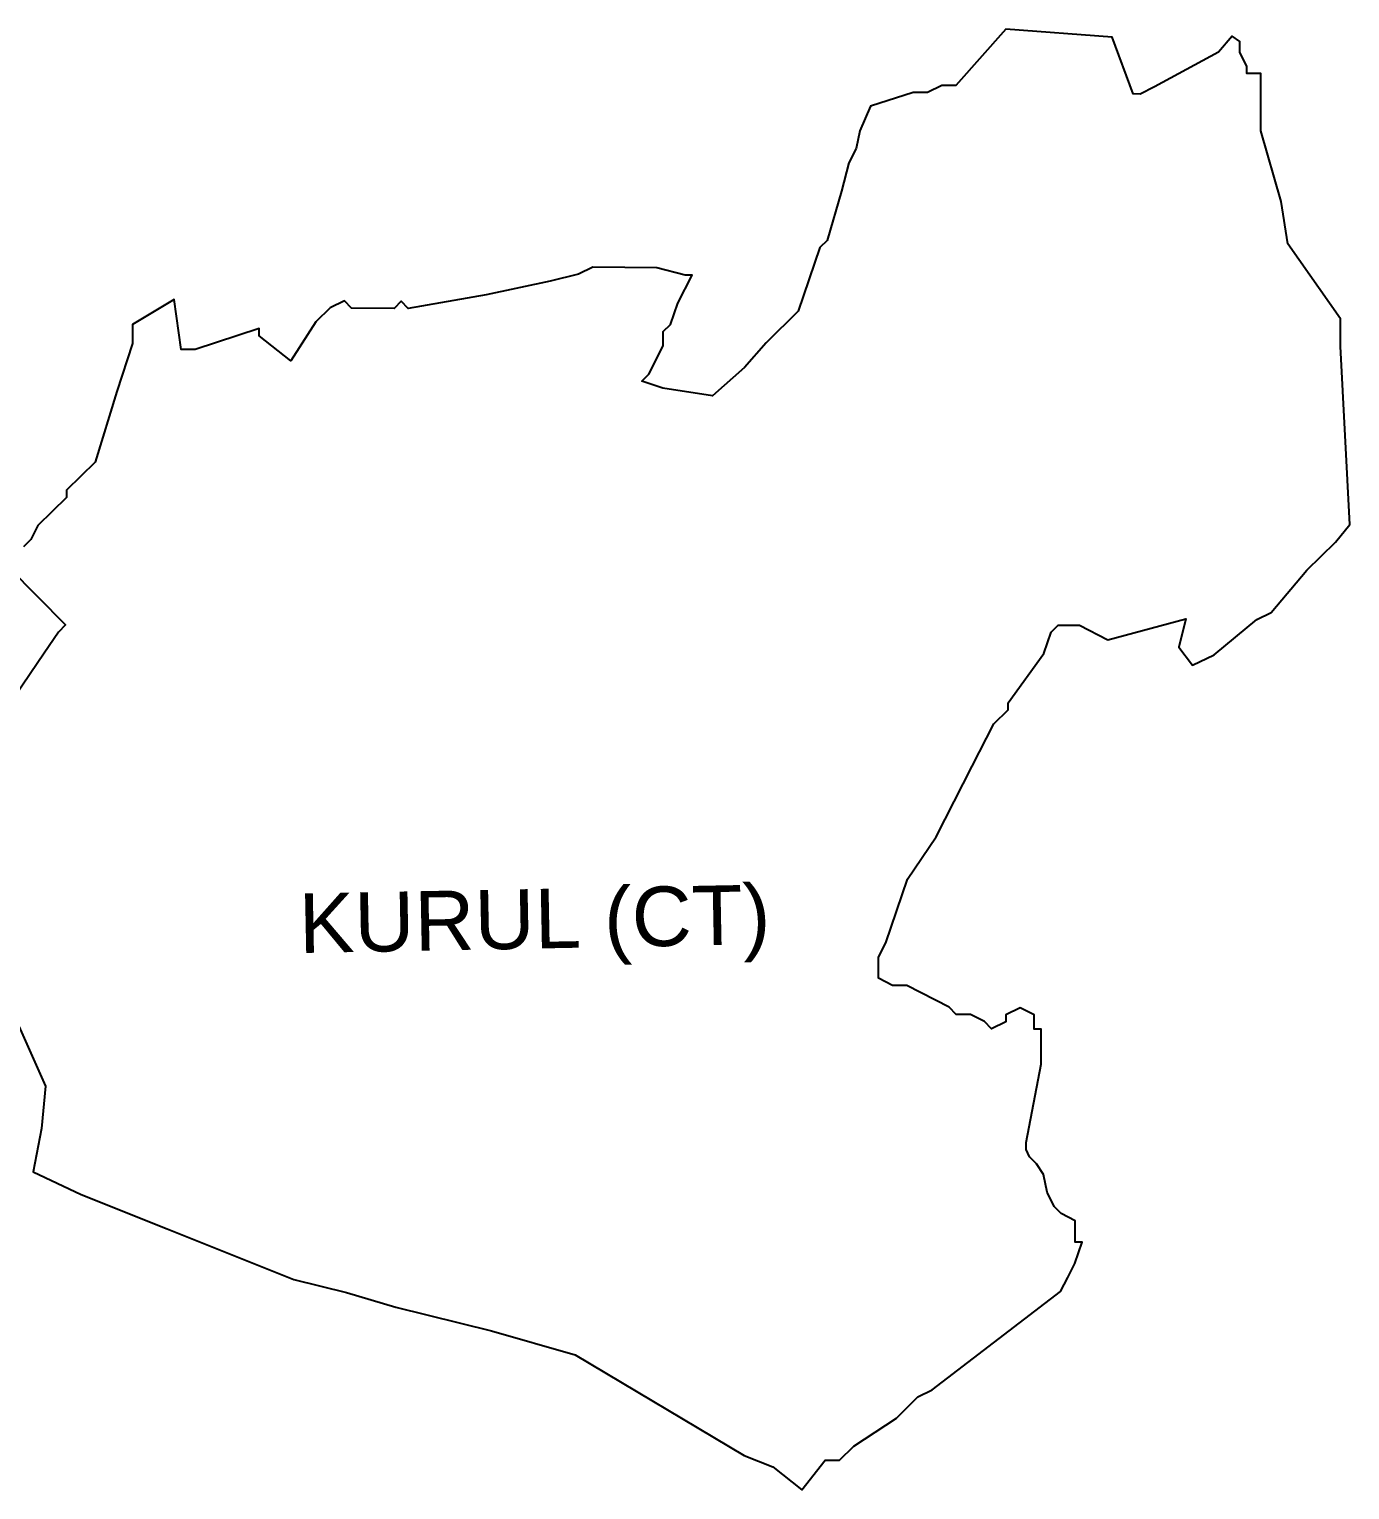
# Model space of a CAD drawing. Header units: metres. Extents: x 274575 to 279396, y 2061411 to 2064248.
# Drawn here: x 276985 to 279396, y 2061581 to 2064248 of the extents above; entities that cross this region are included whole.
import ezdxf

# ---------------------------------------------------------------- set-up
doc = ezdxf.new("R2010")
doc.units = ezdxf.units.M
doc.header["$MEASUREMENT"] = 0
doc.layers.add('VILLAGE BOUNDRY', color=10, linetype='Continuous')
doc.layers.add('VILLAGE NAME', color=250, linetype='Continuous')
doc.styles.get("Standard").update_dxf_attribs({"font": 'simplex.shx'})

msp = doc.modelspace()

# ---------------------------------------------------------------- linework, layer by layer
at = {"layer": 'VILLAGE BOUNDRY'}
for points in [[(276951.9, 2062460.7), (277015.2, 2062318.2), (277008, 2062240.8), (276992.9, 2062161.8), (277080.4, 2062120), (277237.4, 2062057.9), (277468.3, 2061965.4), (277564.6, 2061941.2), (277654.6, 2061914.6), (277829.3, 2061871.3), (277982.2, 2061827.4), (278290.3, 2061643.9), (278342.6, 2061623.3), (278395.8, 2061581.2), (278438.6, 2061635.2), (278464.5, 2061635.2), (278490.5, 2061660.9), (278568.6, 2061712.2), (278607.7, 2061750.7), (278633.7, 2061763.4), (278868, 2061943), (278881.1, 2061968.8), (278894.2, 2061994.6), (278907.5, 2062033.4), (278894.5, 2062033.4), (278894.8, 2062072.2), (278869, 2062085.3), (278856.2, 2062098.4), (278843.4, 2062124.4), (278837.2, 2062156.8), (278824.4, 2062176.3), (278811.5, 2062189.3), (278805.1, 2062202.3), (278805.3, 2062215.3), (278832.4, 2062358.3), (278832.4, 2062396.3), (278832.6, 2062422.2), (278819.7, 2062422.3), (278819.9, 2062448.2), (278794.1, 2062461.3), (278768.1, 2062448.6), (278768, 2062435.6), (278742.1, 2062422.9), (278729.2, 2062435.9), (278703.4, 2062449), (278677.5, 2062449.2), (278664.7, 2062462.2), (278587.3, 2062501.6), (278561.4, 2062501.8), (278535.6, 2062515), (278535.9, 2062553.8), (278549, 2062579.6), (278588.7, 2062695.8), (278641, 2062773.1), (278706.7, 2062902.1), (278746.1, 2062979.5), (278772.2, 2063005.1), (278772.3, 2063018.1), (278837.6, 2063108.2), (278850.9, 2063147), (278863.9, 2063159.8), (278902.7, 2063159.5), (278954.4, 2063133.3), (279097, 2063171.1), (279083.7, 2063119.4), (279109, 2063086.8), (279148.3, 2063105.9), (279226.4, 2063170.1), (279252.4, 2063182.9), (279317.7, 2063260.1), (279343.8, 2063285.8), (279369.9, 2063311.5), (279396, 2063343.6), (279379.3, 2063668.7), (279379.3, 2063719.2), (279283.2, 2063855.8), (279270.8, 2063933.5), (279233.7, 2064062.2), (279233.7, 2064166.8), (279207.8, 2064167), (279207.9, 2064180), (279195.2, 2064205.9), (279195.3, 2064225.3), (279181.2, 2064235.1), (279156.3, 2064206.2), (279039.4, 2064142.4), (279013.4, 2064129.6), (279000.5, 2064129.7), (278962.4, 2064233.5), (278768.3, 2064247.9), (278676.9, 2064145), (278651.1, 2064145.2), (278625.1, 2064132.4), (278599.2, 2064132.6), (278521.3, 2064107.3), (278501.6, 2064062.1), (278494.8, 2064029.8), (278481.7, 2064004), (278468.4, 2063952.3), (278441.9, 2063861.9), (278428.8, 2063849.1), (278389.2, 2063732.9), (278330.5, 2063675), (278291.3, 2063630), (278232.7, 2063578.7), (278142.2, 2063592.3), (278103.4, 2063605.5), (278116.5, 2063618.3), (278142.7, 2063669.9), (278142.9, 2063695.8), (278156, 2063708.7), (278169.2, 2063747.4), (278195.5, 2063799.1), (278182.5, 2063799.1), (278130.8, 2063812.4), (278014.3, 2063813.2), (277988.3, 2063800.5), (277936.5, 2063788), (277819.8, 2063762.9), (277677.2, 2063738), (277664.4, 2063751.1), (277651.3, 2063738.2), (277573.6, 2063738.8), (277560.8, 2063751.8), (277534.8, 2063739.1), (277508.8, 2063713.4), (277462.9, 2063642.5), (277405, 2063688.3), (277405.1, 2063701.2), (277288.3, 2063663.2), (277262.6, 2063663.4), (277250.1, 2063754.1), (277173.7, 2063709), (277173.7, 2063674.3), (277145.4, 2063586.6), (277105.6, 2063457.4), (277079.5, 2063431.7), (277053.5, 2063406), (277053.4, 2063393.1), (277001.2, 2063341.7), (276988.1, 2063315.9), (276975, 2063303.1)], [(276948.9, 2063264.4), (277051.7, 2063160.1), (277038.6, 2063147.2), (277012.5, 2063108.6), (276960.1, 2063031.3)]]:
    msp.add_lwpolyline(points, dxfattribs=at)

# ---------------------------------------------------------------- texts
at = {"layer": 'VILLAGE NAME', "insert": (277476.5, 2062669.8), "char_height": 108.748, "attachment_point": 1, "rotation": 1.1028}
msp.add_mtext_dynamic_manual_height_columns('{\\fArial|b0|i0|c0|p34;KURUL (CT)}', width=1031.482, gutter_width=543.7, heights=[0], dxfattribs=at)

doc.saveas('drawing.dxf')
